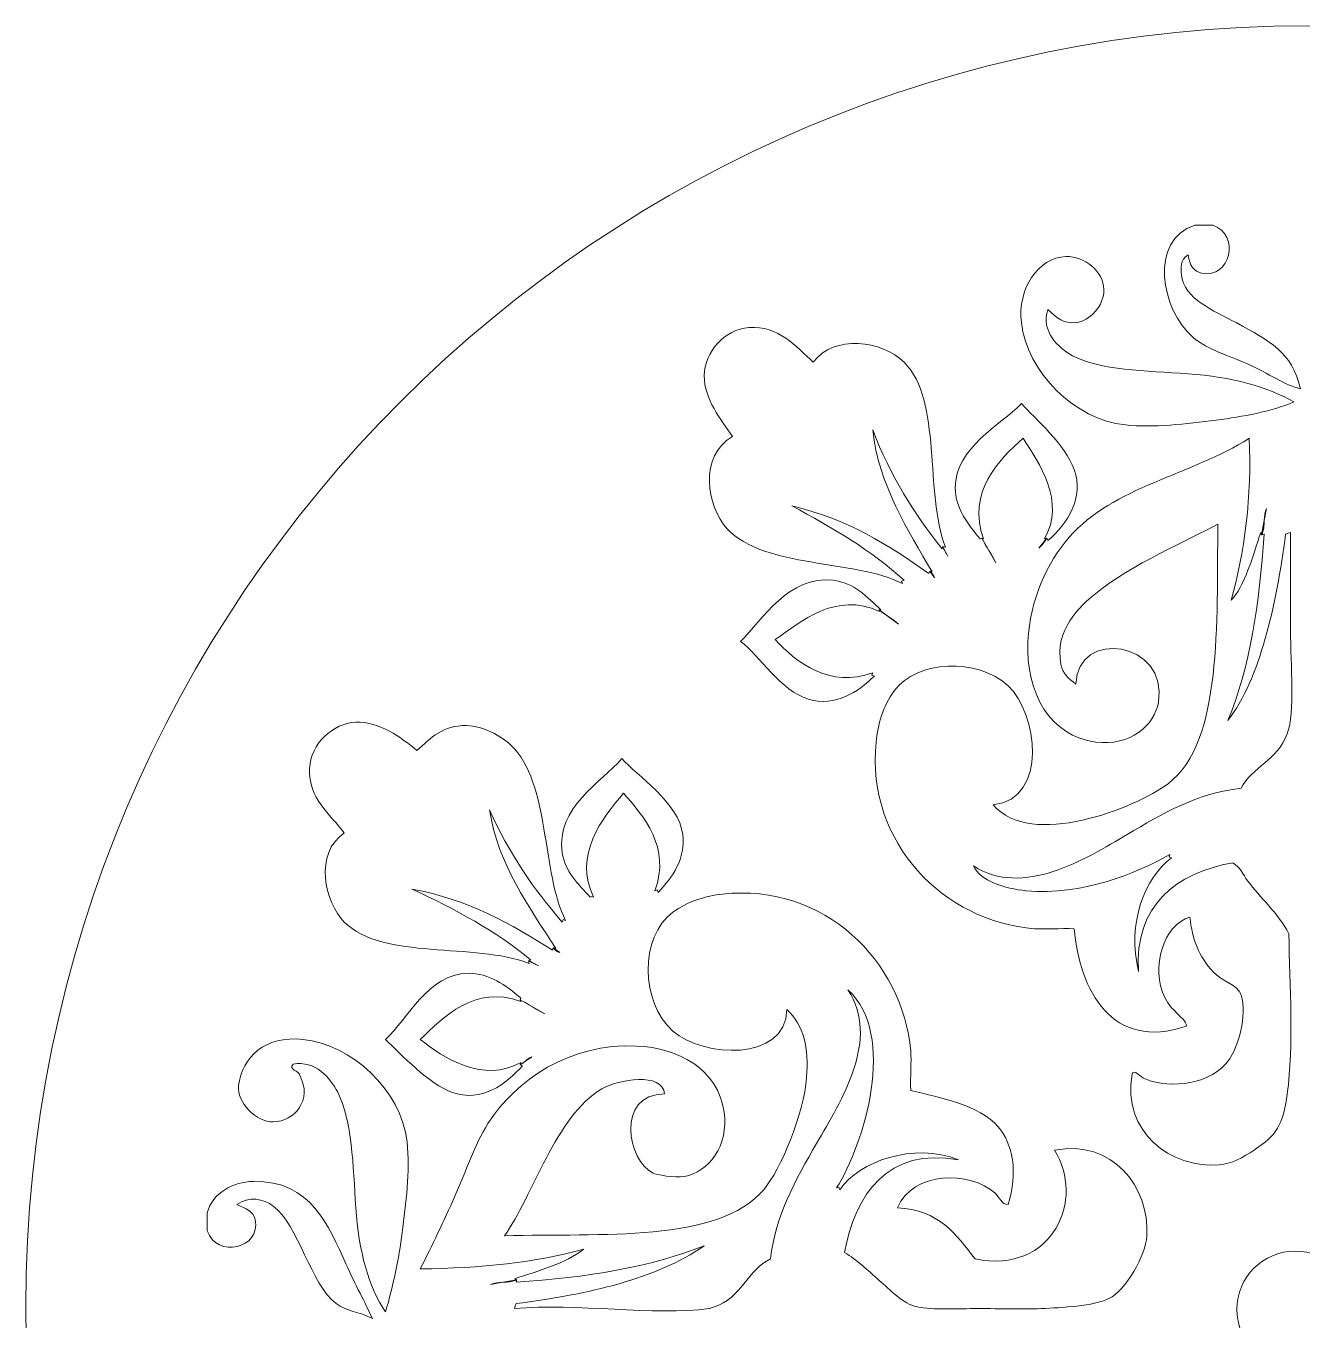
# Model space of a CAD drawing. Header units: centimetres. Extents: x -2.73 to 0.57, y 3.06 to 6.36.
# Drawn here: x -2.726 to -1.082, y 4.693 to 6.36 of the extents above; entities that cross this region are included whole.
import ezdxf

# ---------------------------------------------------------------- set-up
doc = ezdxf.new("R2010")
doc.units = ezdxf.units.CM
doc.header["$MEASUREMENT"] = 0
doc.layers.add('Layer 1', color=7, linetype='Continuous')

msp = doc.modelspace()

# ---------------------------------------------------------------- linework, layer by layer
at = {"layer": 'Layer 1', "lineweight": 9}
for centre, major_axis in [((-1.07594, 4.71042), (0, 1.65)), ((-1.09088, 4.70711), (0, 0.075))]:
    msp.add_ellipse(centre, major_axis=major_axis, ratio=1, dxfattribs=at)
for points, knots in [([(-1.16701, 5.97816), (-1.16701, 5.97816), (-1.16701, 5.97816), (-1.16701, 5.97816), (-1.16701, 5.97816), (-1.19578, 5.9939), (-1.23433, 6.00847), (-1.23722, 6.03986), (-1.23722, 6.03986), (-1.23798, 6.04795), (-1.23957, 6.05912), (-1.22871, 6.06542), (-1.22871, 6.06542), (-1.2273, 6.05178), (-1.22079, 6.04396), (-1.21169, 6.04203), (-1.21169, 6.04203), (-1.17397, 6.03369), (-1.16129, 6.09167), (-1.19681, 6.10366), (-1.19681, 6.10366), (-1.19681, 6.10366), (-1.2202, 6.10366), (-1.2202, 6.10366), (-1.2202, 6.10366), (-1.27984, 6.08485), (-1.26365, 5.99431), (-1.22234, 5.95907), (-1.22234, 5.95907), (-1.20315, 5.94267), (-1.17497, 5.93527), (-1.15213, 5.925), (-1.15213, 5.925), (-1.12488, 5.91277), (-1.10417, 5.89727), (-1.08406, 5.8931), (-1.08406, 5.8931), (-1.0957, 5.94109), (-1.12257, 5.95384), (-1.16701, 5.97816)], [0, 0, 0, 0, 0.0909091, 0.0909091, 0.0909091, 0.0909091, 0.1818182, 0.1818182, 0.1818182, 0.1818182, 0.2727273, 0.2727273, 0.2727273, 0.2727273, 0.3636364, 0.3636364, 0.3636364, 0.3636364, 0.4545455, 0.4545455, 0.4545455, 0.4545455, 0.5454545, 0.5454545, 0.5454545, 0.5454545, 0.6363636, 0.6363636, 0.6363636, 0.6363636, 0.7272727, 0.7272727, 0.7272727, 0.7272727, 0.8181818, 0.8181818, 0.8181818, 0.8181818, 1, 1, 1, 1]), ([(-1.30957, 5.84631), (-1.30957, 5.84631), (-1.30957, 5.84631), (-1.30957, 5.84631), (-1.30957, 5.84631), (-1.27329, 5.84256), (-1.23102, 5.8478), (-1.19254, 5.85262), (-1.19254, 5.85262), (-1.15792, 5.85703), (-1.1225, 5.86354), (-1.0926, 5.87605), (-1.0926, 5.87605), (-1.12557, 5.89527), (-1.17249, 5.90843), (-1.22871, 5.91225), (-1.22871, 5.91225), (-1.28349, 5.91594), (-1.34275, 5.91684), (-1.37764, 5.93558), (-1.37764, 5.93558), (-1.39556, 5.94526), (-1.41912, 5.96731), (-1.40955, 5.99521), (-1.40955, 5.99521), (-1.39745, 5.98364), (-1.38922, 5.97664), (-1.37337, 5.97816), (-1.37337, 5.97816), (-1.35563, 5.97988), (-1.33672, 6.00014), (-1.33723, 6.02071), (-1.33723, 6.02071), (-1.33778, 6.04444), (-1.3629, 6.06401), (-1.38615, 6.06329), (-1.38615, 6.06329), (-1.42219, 6.06219), (-1.44875, 6.02112), (-1.44359, 5.97816), (-1.44359, 5.97816), (-1.43594, 5.91435), (-1.37482, 5.85296), (-1.30957, 5.84631)], [0, 0, 0, 0, 0.0833333, 0.0833333, 0.0833333, 0.0833333, 0.1666667, 0.1666667, 0.1666667, 0.1666667, 0.25, 0.25, 0.25, 0.25, 0.3333333, 0.3333333, 0.3333333, 0.3333333, 0.4166667, 0.4166667, 0.4166667, 0.4166667, 0.5, 0.5, 0.5, 0.5, 0.5833333, 0.5833333, 0.5833333, 0.5833333, 0.6666667, 0.6666667, 0.6666667, 0.6666667, 0.75, 0.75, 0.75, 0.75, 0.8333333, 0.8333333, 0.8333333, 0.8333333, 1, 1, 1, 1]), ([(-1.82227, 5.7123), (-1.82227, 5.7123), (-1.82227, 5.7123), (-1.82227, 5.7123), (-1.82227, 5.7123), (-1.77518, 5.66166), (-1.65749, 5.67323), (-1.59675, 5.64206), (-1.59675, 5.64206), (-1.59675, 5.64206), (-1.59782, 5.64522), (-1.59782, 5.64522), (-1.59782, 5.64522), (-1.59782, 5.64522), (-1.59462, 5.64633), (-1.59462, 5.64633), (-1.59462, 5.64633), (-1.63658, 5.68446), (-1.68688, 5.71437), (-1.73928, 5.74203), (-1.73928, 5.74203), (-1.66796, 5.72546), (-1.61401, 5.69146), (-1.56272, 5.6548), (-1.56272, 5.6548), (-1.56272, 5.6548), (-1.56165, 5.65797), (-1.56165, 5.65797), (-1.56165, 5.65797), (-1.56165, 5.65797), (-1.55844, 5.65697), (-1.55844, 5.65697), (-1.55844, 5.65697), (-1.58935, 5.7112), (-1.62783, 5.76918), (-1.63503, 5.83987), (-1.63503, 5.83987), (-1.61257, 5.78151), (-1.5816, 5.7317), (-1.5457, 5.6867), (-1.5457, 5.6867), (-1.5457, 5.6867), (-1.54463, 5.68998), (-1.54463, 5.68998), (-1.54463, 5.68998), (-1.54463, 5.68998), (-1.54143, 5.68887), (-1.54143, 5.68887), (-1.54143, 5.68887), (-1.56871, 5.75967), (-1.54508, 5.87763), (-1.59462, 5.9271), (-1.59462, 5.9271), (-1.6229, 5.95542), (-1.68512, 5.96331), (-1.71161, 5.9271), (-1.71161, 5.9271), (-1.73376, 5.9475), (-1.75609, 5.9744), (-1.79457, 5.97182), (-1.79457, 5.97182), (-1.82582, 5.96965), (-1.85186, 5.94016), (-1.85204, 5.91008), (-1.85204, 5.91008), (-1.85221, 5.8787), (-1.83043, 5.85372), (-1.81586, 5.8314), (-1.81586, 5.8314), (-1.85858, 5.80666), (-1.84993, 5.74203), (-1.82227, 5.7123)], [0, 0, 0, 0, 0.0526316, 0.0526316, 0.0526316, 0.0526316, 0.1052632, 0.1052632, 0.1052632, 0.1052632, 0.1578947, 0.1578947, 0.1578947, 0.1578947, 0.2105263, 0.2105263, 0.2105263, 0.2105263, 0.2631579, 0.2631579, 0.2631579, 0.2631579, 0.3157895, 0.3157895, 0.3157895, 0.3157895, 0.3684211, 0.3684211, 0.3684211, 0.3684211, 0.4210526, 0.4210526, 0.4210526, 0.4210526, 0.4736842, 0.4736842, 0.4736842, 0.4736842, 0.5263158, 0.5263158, 0.5263158, 0.5263158, 0.5789474, 0.5789474, 0.5789474, 0.5789474, 0.6315789, 0.6315789, 0.6315789, 0.6315789, 0.6842105, 0.6842105, 0.6842105, 0.6842105, 0.7368421, 0.7368421, 0.7368421, 0.7368421, 0.7894737, 0.7894737, 0.7894737, 0.7894737, 0.8421053, 0.8421053, 0.8421053, 0.8421053, 0.8947368, 0.8947368, 0.8947368, 0.8947368, 1, 1, 1, 1]), ([(-1.49464, 5.70055), (-1.49464, 5.70055), (-1.49464, 5.70055), (-1.49464, 5.70055), (-1.49464, 5.70055), (-1.49464, 5.70055), (-1.49251, 5.69955), (-1.49251, 5.69955), (-1.49251, 5.69955), (-1.51366, 5.75943), (-1.47259, 5.80156), (-1.44145, 5.82923), (-1.44145, 5.82923), (-1.42081, 5.79774), (-1.38591, 5.7472), (-1.41382, 5.69955), (-1.41382, 5.69955), (-1.41382, 5.69955), (-1.41062, 5.70055), (-1.41062, 5.70055), (-1.41062, 5.70055), (-1.41062, 5.70055), (-1.40955, 5.69738), (-1.40955, 5.69738), (-1.40955, 5.69738), (-1.38398, 5.71902), (-1.36259, 5.75333), (-1.37551, 5.78881), (-1.37551, 5.78881), (-1.38736, 5.82141), (-1.4256, 5.85472), (-1.44359, 5.87394), (-1.44359, 5.87394), (-1.47042, 5.84545), (-1.52875, 5.818), (-1.52868, 5.76542), (-1.52868, 5.76542), (-1.52864, 5.73835), (-1.512, 5.71829), (-1.49678, 5.69955), (-1.49678, 5.69955), (-1.49678, 5.69955), (-1.49464, 5.70055), (-1.49464, 5.70055)], [0, 0, 0, 0, 0.0833333, 0.0833333, 0.0833333, 0.0833333, 0.1666667, 0.1666667, 0.1666667, 0.1666667, 0.25, 0.25, 0.25, 0.25, 0.3333333, 0.3333333, 0.3333333, 0.3333333, 0.4166667, 0.4166667, 0.4166667, 0.4166667, 0.5, 0.5, 0.5, 0.5, 0.5833333, 0.5833333, 0.5833333, 0.5833333, 0.6666667, 0.6666667, 0.6666667, 0.6666667, 0.75, 0.75, 0.75, 0.75, 0.8333333, 0.8333333, 0.8333333, 0.8333333, 1, 1, 1, 1]), ([(-1.6074, 5.5038), (-1.6074, 5.5038), (-1.6074, 5.5038), (-1.6074, 5.5038), (-1.6074, 5.5038), (-1.6218, 5.4843), (-1.62859, 5.46057), (-1.63079, 5.43783), (-1.63079, 5.43783), (-1.64343, 5.30692), (-1.5428, 5.20629), (-1.42656, 5.19747), (-1.42656, 5.19747), (-1.41289, 5.1964), (-1.39366, 5.19812), (-1.37551, 5.19747), (-1.37551, 5.19747), (-1.36851, 5.11816), (-1.32687, 5.03913), (-1.23085, 5.07196), (-1.23085, 5.07196), (-1.2315, 5.07902), (-1.23908, 5.08384), (-1.2436, 5.08895), (-1.2436, 5.08895), (-1.24907, 5.09501), (-1.25407, 5.09911), (-1.25851, 5.1081), (-1.25851, 5.1081), (-1.27825, 5.14806), (-1.25965, 5.20305), (-1.22661, 5.21238), (-1.22661, 5.21238), (-1.22313, 5.18313), (-1.21504, 5.1615), (-1.19681, 5.14217), (-1.19681, 5.14217), (-1.18438, 5.12891), (-1.16498, 5.12567), (-1.16064, 5.11234), (-1.16064, 5.11234), (-1.15182, 5.08519), (-1.16512, 5.04454), (-1.17556, 5.02938), (-1.17556, 5.02938), (-1.19854, 4.996), (-1.25073, 4.9909), (-1.28404, 5.00388), (-1.28404, 5.00388), (-1.28962, 5.00606), (-1.29893, 5.01763), (-1.30106, 5.01022), (-1.30106, 5.01022), (-1.31391, 4.93578), (-1.25152, 4.8882), (-1.1883, 4.8933), (-1.1883, 4.8933), (-1.17328, 4.89443), (-1.15788, 4.90294), (-1.14365, 4.91235), (-1.14365, 4.91235), (-1.11472, 4.93161), (-1.10655, 4.94408), (-1.10107, 4.98473), (-1.10107, 4.98473), (-1.09246, 5.04877), (-1.09797, 5.12326), (-1.09897, 5.19106), (-1.09897, 5.19106), (-1.11296, 5.21762), (-1.13597, 5.23743), (-1.15213, 5.2591), (-1.15213, 5.2591), (-1.15809, 5.26719), (-1.16215, 5.27732), (-1.17128, 5.28249), (-1.17128, 5.28249), (-1.24408, 5.26891), (-1.29854, 5.22771), (-1.29255, 5.14217), (-1.29255, 5.14217), (-1.30761, 5.2057), (-1.28518, 5.2621), (-1.25001, 5.28893), (-1.25001, 5.28893), (-1.25001, 5.28893), (-1.25317, 5.29), (-1.25317, 5.29), (-1.25317, 5.29), (-1.25317, 5.29), (-1.25214, 5.29317), (-1.25214, 5.29317), (-1.25214, 5.29317), (-1.29658, 5.26802), (-1.36497, 5.24011), (-1.43721, 5.24635), (-1.43721, 5.24635), (-1.46546, 5.24887), (-1.4966, 5.25934), (-1.50529, 5.27825), (-1.50529, 5.27825), (-1.44141, 5.23729), (-1.36118, 5.28683), (-1.30743, 5.31873), (-1.30743, 5.31873), (-1.26162, 5.34588), (-1.21755, 5.37196), (-1.16064, 5.3783), (-1.16064, 5.3783), (-1.14603, 5.40603), (-1.11344, 5.41478), (-1.10107, 5.44851), (-1.10107, 5.44851), (-1.09077, 5.47659), (-1.09684, 5.53605), (-1.09684, 5.58252), (-1.09684, 5.58252), (-1.09684, 5.58252), (-1.09684, 5.70803), (-1.09684, 5.70803), (-1.09684, 5.70803), (-1.09684, 5.70803), (-1.1, 5.70696), (-1.1, 5.70696), (-1.1, 5.70696), (-1.1, 5.70696), (-1.10321, 5.70586), (-1.10321, 5.70586), (-1.10321, 5.70586), (-1.11506, 5.61343), (-1.13632, 5.51913), (-1.17766, 5.46549), (-1.17766, 5.46549), (-1.14934, 5.53288), (-1.13676, 5.61608), (-1.13087, 5.70586), (-1.13087, 5.70586), (-1.13087, 5.70586), (-1.13408, 5.70479), (-1.13408, 5.70479), (-1.13408, 5.70479), (-1.13408, 5.70479), (-1.13511, 5.70803), (-1.13511, 5.70803), (-1.13511, 5.70803), (-1.14538, 5.67823), (-1.15623, 5.63675), (-1.17342, 5.62083), (-1.17342, 5.62083), (-1.15616, 5.6794), (-1.14638, 5.75685), (-1.15003, 5.82923), (-1.15003, 5.82923), (-1.2253, 5.78124), (-1.32528, 5.76718), (-1.38188, 5.70162), (-1.38188, 5.70162), (-1.41093, 5.66807), (-1.43222, 5.62176), (-1.43508, 5.5676), (-1.43508, 5.5676), (-1.43862, 5.50081), (-1.40569, 5.44517), (-1.34785, 5.43783), (-1.34785, 5.43783), (-1.3033, 5.43218), (-1.27219, 5.4594), (-1.26702, 5.48889), (-1.26702, 5.48889), (-1.25324, 5.56778), (-1.37241, 5.58476), (-1.37337, 5.51231), (-1.37337, 5.51231), (-1.38333, 5.52048), (-1.39019, 5.52578), (-1.39253, 5.53781), (-1.39253, 5.53781), (-1.40125, 5.5827), (-1.36851, 5.61243), (-1.34785, 5.62934), (-1.34785, 5.62934), (-1.30213, 5.66655), (-1.22771, 5.69814), (-1.19044, 5.7186), (-1.19044, 5.7186), (-1.19213, 5.59141), (-1.18414, 5.43835), (-1.25424, 5.3846), (-1.25424, 5.3846), (-1.29669, 5.35215), (-1.43191, 5.29992), (-1.47976, 5.35697), (-1.47976, 5.35697), (-1.40769, 5.36531), (-1.4235, 5.47566), (-1.4606, 5.51014), (-1.4606, 5.51014), (-1.50063, 5.54738), (-1.57805, 5.54339), (-1.6074, 5.5038)], [0, 0, 0, 0, 0.0196078, 0.0196078, 0.0196078, 0.0196078, 0.0392157, 0.0392157, 0.0392157, 0.0392157, 0.0588235, 0.0588235, 0.0588235, 0.0588235, 0.0784314, 0.0784314, 0.0784314, 0.0784314, 0.0980392, 0.0980392, 0.0980392, 0.0980392, 0.1176471, 0.1176471, 0.1176471, 0.1176471, 0.1372549, 0.1372549, 0.1372549, 0.1372549, 0.1568627, 0.1568627, 0.1568627, 0.1568627, 0.1764706, 0.1764706, 0.1764706, 0.1764706, 0.1960784, 0.1960784, 0.1960784, 0.1960784, 0.2156863, 0.2156863, 0.2156863, 0.2156863, 0.2352941, 0.2352941, 0.2352941, 0.2352941, 0.254902, 0.254902, 0.254902, 0.254902, 0.2745098, 0.2745098, 0.2745098, 0.2745098, 0.2941176, 0.2941176, 0.2941176, 0.2941176, 0.3137255, 0.3137255, 0.3137255, 0.3137255, 0.3333333, 0.3333333, 0.3333333, 0.3333333, 0.3529412, 0.3529412, 0.3529412, 0.3529412, 0.372549, 0.372549, 0.372549, 0.372549, 0.3921569, 0.3921569, 0.3921569, 0.3921569, 0.4117647, 0.4117647, 0.4117647, 0.4117647, 0.4313725, 0.4313725, 0.4313725, 0.4313725, 0.4509804, 0.4509804, 0.4509804, 0.4509804, 0.4705882, 0.4705882, 0.4705882, 0.4705882, 0.4901961, 0.4901961, 0.4901961, 0.4901961, 0.5098039, 0.5098039, 0.5098039, 0.5098039, 0.5294118, 0.5294118, 0.5294118, 0.5294118, 0.5490196, 0.5490196, 0.5490196, 0.5490196, 0.5686275, 0.5686275, 0.5686275, 0.5686275, 0.5882353, 0.5882353, 0.5882353, 0.5882353, 0.6078431, 0.6078431, 0.6078431, 0.6078431, 0.627451, 0.627451, 0.627451, 0.627451, 0.6470588, 0.6470588, 0.6470588, 0.6470588, 0.6666667, 0.6666667, 0.6666667, 0.6666667, 0.6862745, 0.6862745, 0.6862745, 0.6862745, 0.7058824, 0.7058824, 0.7058824, 0.7058824, 0.7254902, 0.7254902, 0.7254902, 0.7254902, 0.745098, 0.745098, 0.745098, 0.745098, 0.7647059, 0.7647059, 0.7647059, 0.7647059, 0.7843137, 0.7843137, 0.7843137, 0.7843137, 0.8039216, 0.8039216, 0.8039216, 0.8039216, 0.8235294, 0.8235294, 0.8235294, 0.8235294, 0.8431373, 0.8431373, 0.8431373, 0.8431373, 0.8627451, 0.8627451, 0.8627451, 0.8627451, 0.8823529, 0.8823529, 0.8823529, 0.8823529, 0.9019608, 0.9019608, 0.9019608, 0.9019608, 0.9215686, 0.9215686, 0.9215686, 0.9215686, 0.9411765, 0.9411765, 0.9411765, 0.9411765, 0.9607843, 0.9607843, 0.9607843, 0.9607843, 1, 1, 1, 1]), ([(-1.1306, 5.72325), (-1.1306, 5.72325), (-1.1306, 5.72325), (-1.1306, 5.72325), (-1.1306, 5.72325), (-1.1306, 5.72325), (-1.12767, 5.73886), (-1.12767, 5.73886), (-1.12767, 5.73886), (-1.12994, 5.73407), (-1.13032, 5.7287), (-1.1306, 5.72325)], [0, 0, 0, 0, 0.25, 0.25, 0.25, 0.25, 0.5, 0.5, 0.5, 0.5, 1, 1, 1, 1]), ([(-1.13408, 5.70479), (-1.13408, 5.70479), (-1.13408, 5.70479), (-1.13408, 5.70479), (-1.13408, 5.70479), (-1.13118, 5.71051), (-1.13094, 5.71692), (-1.1306, 5.72325), (-1.1306, 5.72325), (-1.1306, 5.72325), (-1.13408, 5.70479), (-1.13408, 5.70479)], [0, 0, 0, 0, 0.25, 0.25, 0.25, 0.25, 0.5, 0.5, 0.5, 0.5, 1, 1, 1, 1]), ([(-1.54463, 5.68998), (-1.54463, 5.68998), (-1.54463, 5.68998), (-1.54463, 5.68998), (-1.54463, 5.68998), (-1.5437, 5.68512), (-1.54005, 5.68147), (-1.53826, 5.67712), (-1.53826, 5.67712), (-1.53826, 5.67712), (-1.54463, 5.68998), (-1.54463, 5.68998)], [0, 0, 0, 0, 0.25, 0.25, 0.25, 0.25, 0.5, 0.5, 0.5, 0.5, 1, 1, 1, 1]), ([(-1.49464, 5.70055), (-1.49464, 5.70055), (-1.49464, 5.70055), (-1.49464, 5.70055), (-1.49464, 5.70055), (-1.49464, 5.70055), (-1.47655, 5.66865), (-1.47655, 5.66865), (-1.47655, 5.66865), (-1.48131, 5.68012), (-1.48923, 5.68953), (-1.49464, 5.70055)], [0, 0, 0, 0, 0.25, 0.25, 0.25, 0.25, 0.5, 0.5, 0.5, 0.5, 1, 1, 1, 1]), ([(-1.41062, 5.70055), (-1.41062, 5.70055), (-1.41062, 5.70055), (-1.41062, 5.70055), (-1.41062, 5.70055), (-1.41062, 5.70055), (-1.42126, 5.68781), (-1.42126, 5.68781), (-1.42126, 5.68781), (-1.41692, 5.69097), (-1.41375, 5.69614), (-1.41062, 5.70055)], [0, 0, 0, 0, 0.25, 0.25, 0.25, 0.25, 0.5, 0.5, 0.5, 0.5, 1, 1, 1, 1]), ([(-1.68609, 5.64633), (-1.68609, 5.64633), (-1.68609, 5.64633), (-1.68609, 5.64633), (-1.68609, 5.64633), (-1.74303, 5.65315), (-1.77727, 5.59544), (-1.80525, 5.5676), (-1.80525, 5.5676), (-1.78124, 5.54938), (-1.75316, 5.50363), (-1.71799, 5.49316), (-1.71799, 5.49316), (-1.68312, 5.48272), (-1.65366, 5.50256), (-1.63292, 5.52296), (-1.63292, 5.52296), (-1.63292, 5.52296), (-1.63613, 5.52396), (-1.63613, 5.52396), (-1.63613, 5.52396), (-1.63613, 5.52396), (-1.63503, 5.52719), (-1.63503, 5.52719), (-1.63503, 5.52719), (-1.68974, 5.50639), (-1.73483, 5.54128), (-1.76057, 5.56978), (-1.76057, 5.56978), (-1.72835, 5.59275), (-1.68181, 5.63258), (-1.62655, 5.60592), (-1.62655, 5.60592), (-1.62655, 5.60592), (-1.62655, 5.60802), (-1.62655, 5.60802), (-1.62655, 5.60802), (-1.62655, 5.60802), (-1.62442, 5.60802), (-1.62442, 5.60802), (-1.62442, 5.60802), (-1.64233, 5.6249), (-1.65894, 5.64305), (-1.68609, 5.64633)], [0, 0, 0, 0, 0.0833333, 0.0833333, 0.0833333, 0.0833333, 0.1666667, 0.1666667, 0.1666667, 0.1666667, 0.25, 0.25, 0.25, 0.25, 0.3333333, 0.3333333, 0.3333333, 0.3333333, 0.4166667, 0.4166667, 0.4166667, 0.4166667, 0.5, 0.5, 0.5, 0.5, 0.5833333, 0.5833333, 0.5833333, 0.5833333, 0.6666667, 0.6666667, 0.6666667, 0.6666667, 0.75, 0.75, 0.75, 0.75, 0.8333333, 0.8333333, 0.8333333, 0.8333333, 1, 1, 1, 1]), ([(-1.56165, 5.65797), (-1.56165, 5.65797), (-1.56165, 5.65797), (-1.56165, 5.65797), (-1.56165, 5.65797), (-1.56165, 5.65797), (-1.55528, 5.6495), (-1.55528, 5.6495), (-1.55528, 5.6495), (-1.55586, 5.65239), (-1.55972, 5.6558), (-1.56165, 5.65797)], [0, 0, 0, 0, 0.25, 0.25, 0.25, 0.25, 0.5, 0.5, 0.5, 0.5, 1, 1, 1, 1]), ([(-1.62655, 5.60802), (-1.62655, 5.60802), (-1.62655, 5.60802), (-1.62655, 5.60802), (-1.62655, 5.60802), (-1.62655, 5.60802), (-1.60206, 5.58993), (-1.60206, 5.58993), (-1.60206, 5.58993), (-1.60967, 5.59675), (-1.61891, 5.60133), (-1.62655, 5.60802)], [0, 0, 0, 0, 0.25, 0.25, 0.25, 0.25, 0.5, 0.5, 0.5, 0.5, 1, 1, 1, 1]), ([(-2.31578, 5.20598), (-2.31578, 5.20598), (-2.31578, 5.20598), (-2.31578, 5.20598), (-2.31578, 5.20598), (-2.2662, 5.1564), (-2.14814, 5.18007), (-2.07752, 5.15275), (-2.07752, 5.15275), (-2.07752, 5.15275), (-2.07862, 5.15599), (-2.07862, 5.15599), (-2.07862, 5.15599), (-2.07862, 5.15599), (-2.07538, 5.15705), (-2.07538, 5.15705), (-2.07538, 5.15705), (-2.11982, 5.19412), (-2.17295, 5.22261), (-2.22858, 5.24852), (-2.22858, 5.24852), (-2.15565, 5.23484), (-2.10039, 5.20363), (-2.04775, 5.1698), (-2.04775, 5.1698), (-2.04775, 5.1698), (-2.04668, 5.17297), (-2.04668, 5.17297), (-2.04668, 5.17297), (-2.04668, 5.17297), (-2.04348, 5.1719), (-2.04348, 5.1719), (-2.04348, 5.1719), (-2.07697, 5.22496), (-2.11851, 5.28125), (-2.12857, 5.35063), (-2.12857, 5.35063), (-2.10418, 5.29558), (-2.07197, 5.24845), (-2.03497, 5.20598), (-2.03497, 5.20598), (-2.03497, 5.20598), (-2.0339, 5.20911), (-2.0339, 5.20911), (-2.0339, 5.20911), (-2.0339, 5.20911), (-2.03073, 5.20811), (-2.03073, 5.20811), (-2.03073, 5.20811), (-2.06163, 5.26826), (-2.05075, 5.38688), (-2.10091, 5.43359), (-2.10091, 5.43359), (-2.11373, 5.44551), (-2.13594, 5.45867), (-2.15837, 5.45909), (-2.15837, 5.45909), (-2.18872, 5.45974), (-2.20413, 5.44317), (-2.22218, 5.42719), (-2.22218, 5.42719), (-2.24298, 5.44393), (-2.26993, 5.46449), (-2.3009, 5.46343), (-2.3009, 5.46343), (-2.33042, 5.46233), (-2.35922, 5.43576), (-2.36046, 5.40379), (-2.36046, 5.40379), (-2.36201, 5.36462), (-2.33421, 5.34564), (-2.31578, 5.32083), (-2.31578, 5.32083), (-2.35498, 5.29476), (-2.3412, 5.23137), (-2.31578, 5.20598)], [0, 0, 0, 0, 0.05, 0.05, 0.05, 0.05, 0.1, 0.1, 0.1, 0.1, 0.15, 0.15, 0.15, 0.15, 0.2, 0.2, 0.2, 0.2, 0.25, 0.25, 0.25, 0.25, 0.3, 0.3, 0.3, 0.3, 0.35, 0.35, 0.35, 0.35, 0.4, 0.4, 0.4, 0.4, 0.45, 0.45, 0.45, 0.45, 0.5, 0.5, 0.5, 0.5, 0.55, 0.55, 0.55, 0.55, 0.6, 0.6, 0.6, 0.6, 0.65, 0.65, 0.65, 0.65, 0.7, 0.7, 0.7, 0.7, 0.75, 0.75, 0.75, 0.75, 0.8, 0.8, 0.8, 0.8, 0.85, 0.85, 0.85, 0.85, 0.9, 0.9, 0.9, 0.9, 1, 1, 1, 1]), ([(-1.99883, 5.23788), (-1.99883, 5.23788), (-1.99883, 5.23788), (-1.99883, 5.23788), (-1.99883, 5.23788), (-1.99883, 5.23788), (-1.9967, 5.23894), (-1.9967, 5.23894), (-1.9967, 5.23894), (-1.9967, 5.23894), (-1.99456, 5.23788), (-1.99456, 5.23788), (-1.99456, 5.23788), (-2.02122, 5.29165), (-1.98322, 5.3403), (-1.95628, 5.37189), (-1.95628, 5.37189), (-1.93079, 5.34381), (-1.89441, 5.3011), (-1.91584, 5.24635), (-1.91584, 5.24635), (-1.91584, 5.24635), (-1.91267, 5.24745), (-1.91267, 5.24745), (-1.91267, 5.24745), (-1.91267, 5.24745), (-1.9116, 5.24428), (-1.9116, 5.24428), (-1.9116, 5.24428), (-1.89289, 5.26316), (-1.87584, 5.28793), (-1.8797, 5.31873), (-1.8797, 5.31873), (-1.88473, 5.35938), (-1.93892, 5.39518), (-1.95838, 5.41661), (-1.95838, 5.41661), (-1.98395, 5.38629), (-2.04345, 5.35404), (-2.03497, 5.29534), (-2.03497, 5.29534), (-2.03145, 5.27092), (-2.01423, 5.25486), (-1.99883, 5.23788)], [0, 0, 0, 0, 0.0833333, 0.0833333, 0.0833333, 0.0833333, 0.1666667, 0.1666667, 0.1666667, 0.1666667, 0.25, 0.25, 0.25, 0.25, 0.3333333, 0.3333333, 0.3333333, 0.3333333, 0.4166667, 0.4166667, 0.4166667, 0.4166667, 0.5, 0.5, 0.5, 0.5, 0.5833333, 0.5833333, 0.5833333, 0.5833333, 0.6666667, 0.6666667, 0.6666667, 0.6666667, 0.75, 0.75, 0.75, 0.75, 0.8333333, 0.8333333, 0.8333333, 0.8333333, 1, 1, 1, 1]), ([(-1.40104, 4.91235), (-1.40104, 4.91235), (-1.40104, 4.91235), (-1.40104, 4.91235), (-1.40104, 4.91235), (-1.3609, 4.84954), (-1.40259, 4.75201), (-1.50315, 4.77203), (-1.50315, 4.77203), (-1.52716, 4.80324), (-1.54997, 4.8358), (-1.60313, 4.8379), (-1.60313, 4.8379), (-1.58353, 4.88572), (-1.50966, 4.88544), (-1.47762, 4.85705), (-1.47762, 4.85705), (-1.47228, 4.8523), (-1.46877, 4.84173), (-1.4606, 4.84224), (-1.4606, 4.84224), (-1.44748, 4.88313), (-1.45478, 4.9211), (-1.47338, 4.94218), (-1.47338, 4.94218), (-1.49853, 4.97081), (-1.54721, 4.97943), (-1.58611, 4.989), (-1.58611, 4.989), (-1.587, 5.00774), (-1.5848, 5.02614), (-1.58611, 5.04006), (-1.58611, 5.04006), (-1.59692, 5.15581), (-1.69673, 5.25617), (-1.82864, 5.24211), (-1.82864, 5.24211), (-1.84993, 5.23987), (-1.87367, 5.2326), (-1.89245, 5.21869), (-1.89245, 5.21869), (-1.93554, 5.18678), (-1.93448, 5.10252), (-1.89245, 5.06552), (-1.89245, 5.06552), (-1.85403, 5.03179), (-1.74734, 5.02514), (-1.74568, 5.09318), (-1.74568, 5.09318), (-1.72363, 5.07327), (-1.71726, 5.04337), (-1.72016, 5.00599), (-1.72016, 5.00599), (-1.72374, 4.95875), (-1.75368, 4.88686), (-1.77545, 4.86129), (-1.77545, 4.86129), (-1.83446, 4.79219), (-1.98533, 4.80565), (-2.10945, 4.80176), (-2.10945, 4.80176), (-2.07338, 4.85196), (-2.0432, 4.95683), (-1.98395, 4.99107), (-1.98395, 4.99107), (-1.96248, 5.00347), (-1.90633, 5.01315), (-1.90309, 4.98473), (-1.90309, 4.98473), (-1.96734, 4.98373), (-1.95057, 4.89829), (-1.91797, 4.88262), (-1.91797, 4.88262), (-1.91387, 4.88062), (-1.89069, 4.87604), (-1.87756, 4.87838), (-1.87756, 4.87838), (-1.84656, 4.88379), (-1.82027, 4.91793), (-1.82651, 4.96134), (-1.82651, 4.96134), (-1.83446, 5.01663), (-1.88504, 5.04395), (-1.93926, 5.04636), (-1.93926, 5.04636), (-2.02498, 5.05036), (-2.09526, 5.00241), (-2.13071, 4.94642), (-2.13071, 4.94642), (-2.14845, 4.91845), (-2.15899, 4.88462), (-2.17326, 4.85282), (-2.17326, 4.85282), (-2.18745, 4.82123), (-2.20251, 4.78967), (-2.21794, 4.75918), (-2.21794, 4.75918), (-2.14042, 4.76042), (-2.06828, 4.767), (-2.00734, 4.78474), (-2.00734, 4.78474), (-2.03118, 4.766), (-2.06487, 4.75718), (-2.09667, 4.74643), (-2.09667, 4.74643), (-2.09667, 4.74643), (-2.0935, 4.74536), (-2.0935, 4.74536), (-2.0935, 4.74536), (-2.0935, 4.74536), (-2.09453, 4.7422), (-2.09453, 4.7422), (-2.09453, 4.7422), (-2.00365, 4.74778), (-1.92114, 4.76169), (-1.85204, 4.78901), (-1.85204, 4.78901), (-1.91463, 4.74595), (-2.00107, 4.72669), (-2.09453, 4.71453), (-2.09453, 4.71453), (-2.09453, 4.71453), (-2.0956, 4.71136), (-2.0956, 4.71136), (-2.0956, 4.71136), (-2.0956, 4.71136), (-2.09667, 4.70813), (-2.09667, 4.70813), (-2.09667, 4.70813), (-2.01771, 4.71553), (-1.91584, 4.6983), (-1.84563, 4.70813), (-1.84563, 4.70813), (-1.84573, 4.70813), (-1.84111, 4.70971), (-1.83925, 4.71029), (-1.83925, 4.71029), (-1.80518, 4.7207), (-1.79519, 4.75887), (-1.76694, 4.77203), (-1.76694, 4.77203), (-1.75978, 4.82891), (-1.73494, 4.87369), (-1.70738, 4.92086), (-1.70738, 4.92086), (-1.6753, 4.97574), (-1.62493, 5.05605), (-1.66696, 5.11874), (-1.66696, 5.11874), (-1.60313, 5.06052), (-1.64578, 4.91986), (-1.68185, 4.86346), (-1.68185, 4.86346), (-1.68185, 4.86346), (-1.67868, 4.86456), (-1.67868, 4.86456), (-1.67868, 4.86456), (-1.67868, 4.86456), (-1.67761, 4.86129), (-1.67761, 4.86129), (-1.67761, 4.86129), (-1.65222, 4.89771), (-1.58259, 4.92292), (-1.52444, 4.8996), (-1.52444, 4.8996), (-1.61487, 4.91686), (-1.65838, 4.85464), (-1.6712, 4.7805), (-1.6712, 4.7805), (-1.65518, 4.77069), (-1.64233, 4.75811), (-1.62655, 4.74437), (-1.62655, 4.74437), (-1.61346, 4.73296), (-1.59631, 4.71422), (-1.5776, 4.71029), (-1.5776, 4.71029), (-1.55717, 4.70595), (-1.52585, 4.70813), (-1.49891, 4.70813), (-1.49891, 4.70813), (-1.47083, 4.70813), (-1.44289, 4.70706), (-1.41806, 4.70813), (-1.41806, 4.70813), (-1.39157, 4.70936), (-1.35081, 4.71129), (-1.33083, 4.72094), (-1.33083, 4.72094), (-1.30926, 4.73138), (-1.28332, 4.77651), (-1.28191, 4.80176), (-1.28191, 4.80176), (-1.27836, 4.8657), (-1.32628, 4.92603), (-1.40104, 4.91235)], [0, 0, 0, 0, 0.02, 0.02, 0.02, 0.02, 0.04, 0.04, 0.04, 0.04, 0.06, 0.06, 0.06, 0.06, 0.08, 0.08, 0.08, 0.08, 0.1, 0.1, 0.1, 0.1, 0.12, 0.12, 0.12, 0.12, 0.14, 0.14, 0.14, 0.14, 0.16, 0.16, 0.16, 0.16, 0.18, 0.18, 0.18, 0.18, 0.2, 0.2, 0.2, 0.2, 0.22, 0.22, 0.22, 0.22, 0.24, 0.24, 0.24, 0.24, 0.26, 0.26, 0.26, 0.26, 0.28, 0.28, 0.28, 0.28, 0.3, 0.3, 0.3, 0.3, 0.32, 0.32, 0.32, 0.32, 0.34, 0.34, 0.34, 0.34, 0.36, 0.36, 0.36, 0.36, 0.38, 0.38, 0.38, 0.38, 0.4, 0.4, 0.4, 0.4, 0.42, 0.42, 0.42, 0.42, 0.44, 0.44, 0.44, 0.44, 0.46, 0.46, 0.46, 0.46, 0.48, 0.48, 0.48, 0.48, 0.5, 0.5, 0.5, 0.5, 0.52, 0.52, 0.52, 0.52, 0.54, 0.54, 0.54, 0.54, 0.56, 0.56, 0.56, 0.56, 0.58, 0.58, 0.58, 0.58, 0.6, 0.6, 0.6, 0.6, 0.62, 0.62, 0.62, 0.62, 0.64, 0.64, 0.64, 0.64, 0.66, 0.66, 0.66, 0.66, 0.68, 0.68, 0.68, 0.68, 0.7, 0.7, 0.7, 0.7, 0.72, 0.72, 0.72, 0.72, 0.74, 0.74, 0.74, 0.74, 0.76, 0.76, 0.76, 0.76, 0.78, 0.78, 0.78, 0.78, 0.8, 0.8, 0.8, 0.8, 0.82, 0.82, 0.82, 0.82, 0.84, 0.84, 0.84, 0.84, 0.86, 0.86, 0.86, 0.86, 0.88, 0.88, 0.88, 0.88, 0.9, 0.9, 0.9, 0.9, 0.92, 0.92, 0.92, 0.92, 0.94, 0.94, 0.94, 0.94, 0.96, 0.96, 0.96, 0.96, 1, 1, 1, 1]), ([(-2.04668, 5.17297), (-2.04668, 5.17297), (-2.04668, 5.17297), (-2.04668, 5.17297), (-2.04668, 5.17297), (-2.04444, 5.17056), (-2.04127, 5.16732), (-2.03817, 5.16663), (-2.03817, 5.16663), (-2.03817, 5.16663), (-2.04668, 5.17297), (-2.04668, 5.17297)], [0, 0, 0, 0, 0.25, 0.25, 0.25, 0.25, 0.5, 0.5, 0.5, 0.5, 1, 1, 1, 1]), ([(-2.07862, 5.15599), (-2.07862, 5.15599), (-2.07862, 5.15599), (-2.07862, 5.15599), (-2.07862, 5.15599), (-2.07862, 5.15599), (-2.0658, 5.14958), (-2.0658, 5.14958), (-2.0658, 5.14958), (-2.07018, 5.15175), (-2.07379, 5.15475), (-2.07862, 5.15599)], [0, 0, 0, 0, 0.25, 0.25, 0.25, 0.25, 0.5, 0.5, 0.5, 0.5, 1, 1, 1, 1]), ([(-2.15624, 5.14), (-2.15624, 5.14), (-2.15624, 5.14), (-2.15624, 5.14), (-2.15624, 5.14), (-2.20826, 5.139), (-2.2342, 5.08068), (-2.26262, 5.05494), (-2.26262, 5.05494), (-2.24288, 5.03531), (-2.20554, 4.99699), (-2.17749, 4.98683), (-2.17749, 4.98683), (-2.13829, 4.97267), (-2.10797, 4.9973), (-2.08603, 5.02087), (-2.08603, 5.02087), (-2.08603, 5.02087), (-2.08923, 5.02197), (-2.08923, 5.02197), (-2.08923, 5.02197), (-2.08923, 5.02197), (-2.0882, 5.02514), (-2.0882, 5.02514), (-2.0882, 5.02514), (-2.13577, 4.99782), (-2.1889, 5.03114), (-2.21794, 5.05494), (-2.21794, 5.05494), (-2.18803, 5.08326), (-2.14804, 5.12557), (-2.0882, 5.10383), (-2.0882, 5.10383), (-2.0882, 5.10383), (-2.08923, 5.106), (-2.08923, 5.106), (-2.08923, 5.106), (-2.08923, 5.106), (-2.0882, 5.1081), (-2.0882, 5.1081), (-2.0882, 5.1081), (-2.10711, 5.12409), (-2.12919, 5.14058), (-2.15624, 5.14)], [0, 0, 0, 0, 0.0833333, 0.0833333, 0.0833333, 0.0833333, 0.1666667, 0.1666667, 0.1666667, 0.1666667, 0.25, 0.25, 0.25, 0.25, 0.3333333, 0.3333333, 0.3333333, 0.3333333, 0.4166667, 0.4166667, 0.4166667, 0.4166667, 0.5, 0.5, 0.5, 0.5, 0.5833333, 0.5833333, 0.5833333, 0.5833333, 0.6666667, 0.6666667, 0.6666667, 0.6666667, 0.75, 0.75, 0.75, 0.75, 0.8333333, 0.8333333, 0.8333333, 0.8333333, 1, 1, 1, 1]), ([(-2.08923, 5.106), (-2.08923, 5.106), (-2.08923, 5.106), (-2.08923, 5.106), (-2.08923, 5.106), (-2.07817, 5.10059), (-2.0688, 5.0927), (-2.05733, 5.08784), (-2.05733, 5.08784), (-2.05733, 5.08784), (-2.08923, 5.106), (-2.08923, 5.106)], [0, 0, 0, 0, 0.25, 0.25, 0.25, 0.25, 0.5, 0.5, 0.5, 0.5, 1, 1, 1, 1]), ([(-2.40728, 4.94859), (-2.40728, 4.94859), (-2.40728, 4.94859), (-2.40728, 4.94859), (-2.40728, 4.94859), (-2.37986, 4.94918), (-2.35615, 4.97715), (-2.37321, 5.00816), (-2.37321, 5.00816), (-2.374, 5.01498), (-2.38823, 5.01546), (-2.38175, 5.02304), (-2.38175, 5.02304), (-2.35285, 5.02779), (-2.33418, 5.00599), (-2.32429, 4.98683), (-2.32429, 4.98683), (-2.30541, 4.95018), (-2.30458, 4.89278), (-2.3009, 4.8379), (-2.3009, 4.8379), (-2.29718, 4.78274), (-2.28453, 4.73486), (-2.26262, 4.70388), (-2.26262, 4.70388), (-2.25273, 4.73761), (-2.24553, 4.77217), (-2.24133, 4.806), (-2.24133, 4.806), (-2.23668, 4.84382), (-2.23058, 4.88403), (-2.23492, 4.92303), (-2.23492, 4.92303), (-2.2424, 4.98966), (-2.30696, 5.04864), (-2.36897, 5.05494), (-2.36897, 5.05494), (-2.41765, 5.05987), (-2.44773, 5.0322), (-2.45193, 4.99531), (-2.45193, 4.99531), (-2.45445, 4.97367), (-2.42881, 4.94807), (-2.40728, 4.94859)], [0, 0, 0, 0, 0.0833333, 0.0833333, 0.0833333, 0.0833333, 0.1666667, 0.1666667, 0.1666667, 0.1666667, 0.25, 0.25, 0.25, 0.25, 0.3333333, 0.3333333, 0.3333333, 0.3333333, 0.4166667, 0.4166667, 0.4166667, 0.4166667, 0.5, 0.5, 0.5, 0.5, 0.5833333, 0.5833333, 0.5833333, 0.5833333, 0.6666667, 0.6666667, 0.6666667, 0.6666667, 0.75, 0.75, 0.75, 0.75, 0.8333333, 0.8333333, 0.8333333, 0.8333333, 1, 1, 1, 1]), ([(-2.08923, 5.02197), (-2.08923, 5.02197), (-2.08923, 5.02197), (-2.08923, 5.02197), (-2.08923, 5.02197), (-2.08923, 5.02197), (-2.07435, 5.03262), (-2.07435, 5.03262), (-2.07435, 5.03262), (-2.07982, 5.02996), (-2.08386, 5.02497), (-2.08923, 5.02197)], [0, 0, 0, 0, 0.25, 0.25, 0.25, 0.25, 0.5, 0.5, 0.5, 0.5, 1, 1, 1, 1]), ([(-2.43064, 4.82308), (-2.43064, 4.82308), (-2.43064, 4.82308), (-2.43064, 4.82308), (-2.43064, 4.82308), (-2.43301, 4.8338), (-2.44239, 4.83666), (-2.45406, 4.84224), (-2.45406, 4.84224), (-2.43877, 4.85354), (-2.42003, 4.84941), (-2.40728, 4.84007), (-2.40728, 4.84007), (-2.3751, 4.81651), (-2.35853, 4.73879), (-2.32643, 4.71453), (-2.32643, 4.71453), (-2.31275, 4.70423), (-2.29714, 4.70464), (-2.27964, 4.69538), (-2.27964, 4.69538), (-2.28866, 4.71505), (-2.30155, 4.73879), (-2.31368, 4.76559), (-2.31368, 4.76559), (-2.33555, 4.81399), (-2.35895, 4.87363), (-2.43281, 4.87197), (-2.43281, 4.87197), (-2.45906, 4.87139), (-2.48542, 4.85754), (-2.49234, 4.83156), (-2.49234, 4.83156), (-2.49234, 4.83156), (-2.49234, 4.80817), (-2.49234, 4.80817), (-2.49234, 4.80817), (-2.48059, 4.77286), (-2.42227, 4.78474), (-2.43064, 4.82308)], [0, 0, 0, 0, 0.0909091, 0.0909091, 0.0909091, 0.0909091, 0.1818182, 0.1818182, 0.1818182, 0.1818182, 0.2727273, 0.2727273, 0.2727273, 0.2727273, 0.3636364, 0.3636364, 0.3636364, 0.3636364, 0.4545455, 0.4545455, 0.4545455, 0.4545455, 0.5454545, 0.5454545, 0.5454545, 0.5454545, 0.6363636, 0.6363636, 0.6363636, 0.6363636, 0.7272727, 0.7272727, 0.7272727, 0.7272727, 0.8181818, 0.8181818, 0.8181818, 0.8181818, 1, 1, 1, 1]), ([(-2.11166, 4.74199), (-2.11166, 4.74199), (-2.11166, 4.74199), (-2.11166, 4.74199), (-2.11166, 4.74199), (-2.1172, 4.74165), (-2.12265, 4.7413), (-2.12751, 4.73903), (-2.12751, 4.73903), (-2.12751, 4.73903), (-2.11166, 4.74199), (-2.11166, 4.74199)], [0, 0, 0, 0, 0.25, 0.25, 0.25, 0.25, 0.5, 0.5, 0.5, 0.5, 1, 1, 1, 1]), ([(-2.0935, 4.74536), (-2.0935, 4.74536), (-2.0935, 4.74536), (-2.0935, 4.74536), (-2.0935, 4.74536), (-2.0935, 4.74536), (-2.11166, 4.74199), (-2.11166, 4.74199), (-2.11166, 4.74199), (-2.10546, 4.74233), (-2.09915, 4.74264), (-2.0935, 4.74536)], [0, 0, 0, 0, 0.25, 0.25, 0.25, 0.25, 0.5, 0.5, 0.5, 0.5, 1, 1, 1, 1])]:
    msp.add_open_spline(points, degree=3, knots=knots, dxfattribs=at)

doc.saveas('drawing.dxf')
